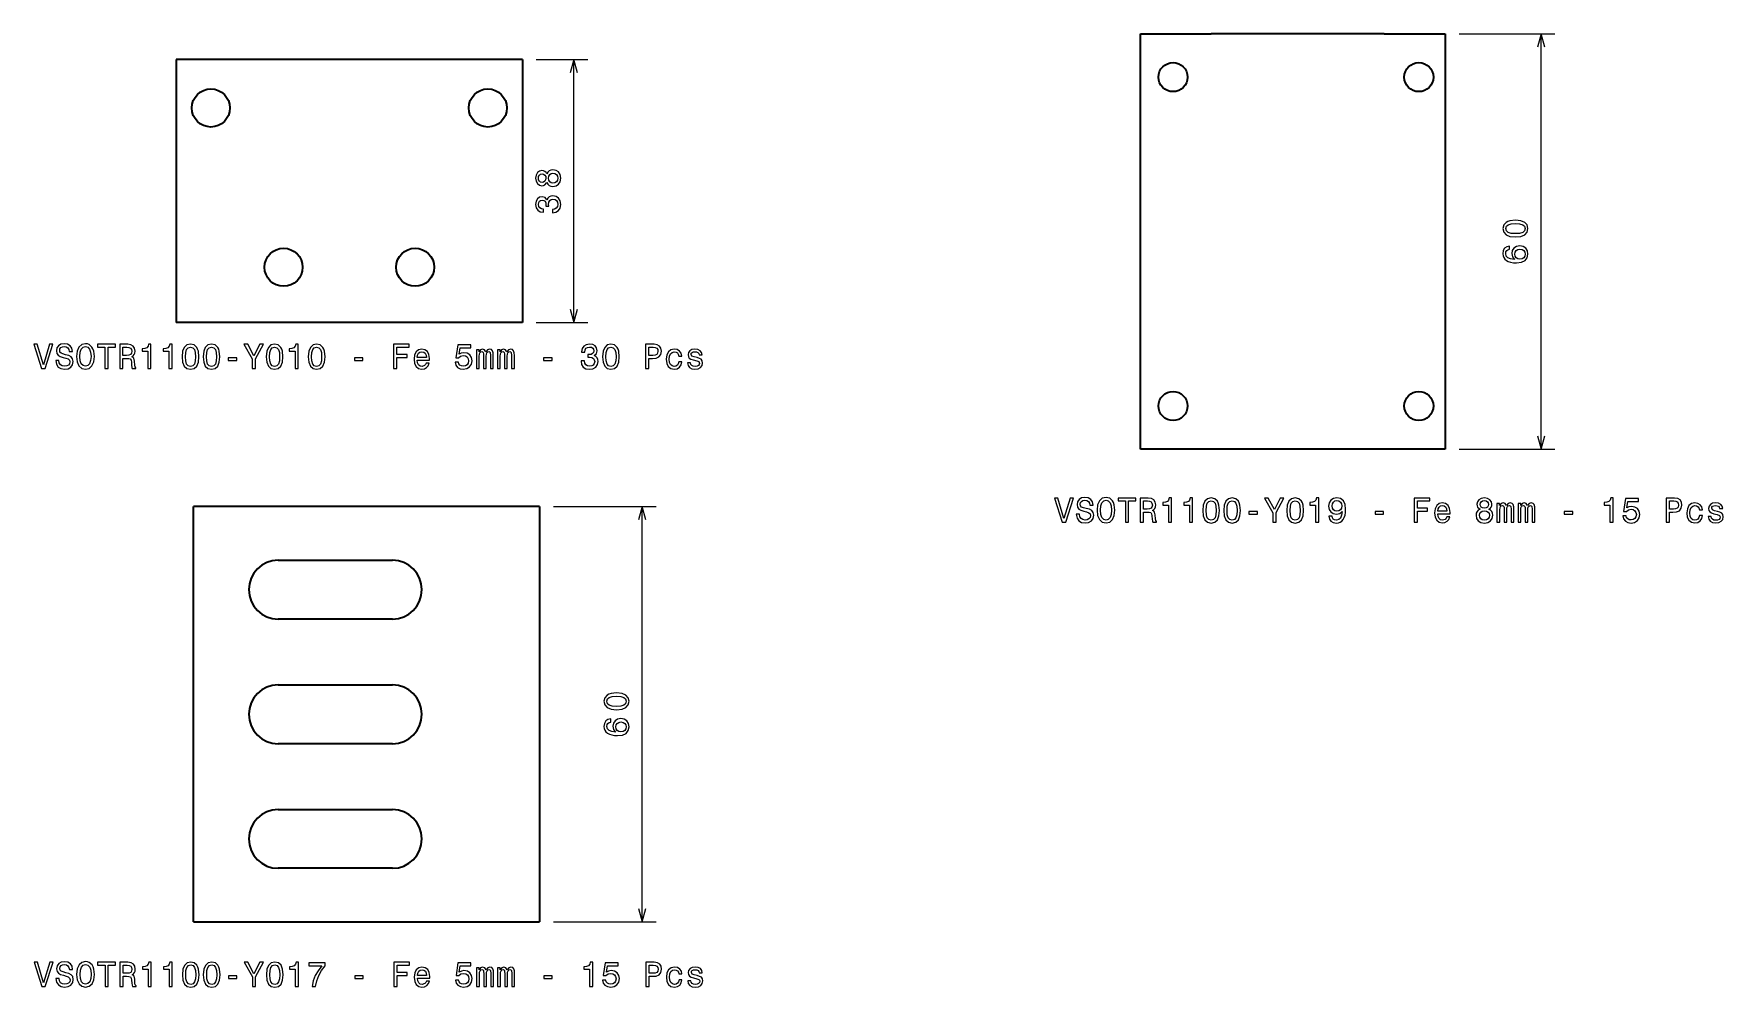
# Model space of a CAD drawing. Extents: x 103 to 347, y -10 to 128.
import ezdxf

# ---------------------------------------------------------------- set-up
doc = ezdxf.new("R2010")
doc.units = 0

msp = doc.modelspace()

# ---------------------------------------------------------------- linework, layer by layer
at = {"color": 7, "lineweight": 35, "ltscale": 0.254542}
for p, q in [((262.78, 127.71), (272.96, 127.71)), ((272.96, 67.71), (262.78, 67.71))]:
    msp.add_line(p, q, dxfattribs=at)
at = {"color": 7, "lineweight": 35}
for p, q in [((262.78, 67.71), (262.78, 127.71)), ((297.96, 127.71), (272.96, 127.71)), ((306.78, 127.71), (306.78, 67.71)), ((173.5, 124), (123.5, 124)), ((123.5, 124), (123.5, 86)), ((173.5, 124), (173.5, 86)), ((173.5, 86), (123.5, 86)), ((297.96, 67.71), (272.96, 67.71)), ((125.98, -0.56), (125.98, 59.44)), ((175.98, 59.44), (125.98, 59.44)), ((175.98, 59.44), (175.98, -0.56)), ((125.98, -0.56), (175.98, -0.56))]:
    msp.add_line(p, q, dxfattribs=at)
at = {"color": 7, "lineweight": 35, "ltscale": 0.220458}
for p, q in [((297.96, 127.71), (306.78, 127.71)), ((306.78, 67.71), (297.96, 67.71))]:
    msp.add_line(p, q, dxfattribs=at)
at = {"color": 7, "lineweight": 13, "ltscale": 0.345913}
for p, q in [((308.78, 127.71), (322.62, 127.71)), ((308.78, 67.71), (322.62, 67.71))]:
    msp.add_line(p, q, dxfattribs=at)
at = {"color": 7, "lineweight": 13}
for p, q in [((320.62, 67.71), (320.62, 127.71)), ((180.92, 86), (180.92, 124)), ((190.79, -0.56), (190.79, 59.44))]:
    msp.add_line(p, q, dxfattribs=at)
at = {"color": 7, "lineweight": 13, "ltscale": 0.185464}
for p, q in [((175.5, 124), (182.92, 124)), ((175.5, 86), (182.92, 86))]:
    msp.add_line(p, q, dxfattribs=at)
at = {"color": 7, "lineweight": 13, "ltscale": 0.370399}
msp.add_line((177.98, 59.44), (192.79, 59.44), dxfattribs=at)
at = {"color": 7, "lineweight": 35, "ltscale": 0.4125}
for p, q in [((138.23, 51.69), (154.73, 51.69)), ((154.73, 43.19), (138.23, 43.19)), ((138.23, 33.69), (154.73, 33.69)), ((154.73, 25.19), (138.23, 25.19)), ((138.23, 15.69), (154.73, 15.69)), ((154.73, 7.19), (138.23, 7.19))]:
    msp.add_line(p, q, dxfattribs=at)
at = {"color": 7, "lineweight": 13, "ltscale": 0.370364}
msp.add_line((177.98, -0.56), (192.79, -0.56), dxfattribs=at)
at = {"color": 7, "lineweight": 13}
for points in [[(321.14, 125.78), (320.62, 127.71), (320.1, 125.78)], [(181.44, 122.07), (180.92, 124), (180.4, 122.07)], [(180.4, 87.93), (180.92, 86), (181.44, 87.93)], [(320.1, 69.65), (320.62, 67.71), (321.14, 69.65)], [(191.31, 57.51), (190.79, 59.44), (190.28, 57.51)], [(190.28, 1.38), (190.79, -0.56), (191.31, 1.38)]]:
    msp.add_lwpolyline(points, dxfattribs=at)
for points in [[(177.03, 106.24), (177.17, 105.99), (177.37, 105.81), (177.62, 105.7), (177.91, 105.66), (178.36, 105.74), (178.71, 105.98), (178.93, 106.35), (179.02, 106.87), (178.93, 107.38), (178.71, 107.76), (178.36, 107.99), (177.91, 108.07), (177.62, 108.03), (177.37, 107.93), (177.17, 107.75), (177.03, 107.49), (176.91, 107.7), (176.74, 107.84), (176.54, 107.92), (176.3, 107.95), (175.94, 107.87), (175.65, 107.66), (175.46, 107.32), (175.39, 106.87), (175.46, 106.41), (175.65, 106.07), (175.94, 105.85), (176.3, 105.78), (176.54, 105.8), (176.74, 105.89)], [(176.34, 106.26), (176.11, 106.3), (175.94, 106.42), (175.84, 106.61), (175.8, 106.87), (175.84, 107.12), (175.94, 107.31), (176.11, 107.43), (176.34, 107.48), (176.56, 107.43), (176.74, 107.31), (176.86, 107.12), (176.89, 106.87), (176.85, 106.61), (176.74, 106.42), (176.56, 106.3)], [(177.9, 106.15), (177.64, 106.19), (177.44, 106.34), (177.3, 106.57), (177.26, 106.87), (177.3, 107.17), (177.44, 107.39), (177.64, 107.54), (177.9, 107.59), (178.19, 107.54), (178.41, 107.39), (178.55, 107.17), (178.6, 106.87), (178.55, 106.57), (178.41, 106.34), (178.19, 106.19)], [(177.82, 101.86), (177.85, 101.86), (178.34, 101.94), (178.7, 102.18), (178.93, 102.55), (179.02, 103.05), (178.93, 103.57), (178.71, 103.96), (178.36, 104.22), (177.9, 104.31), (177.61, 104.27), (177.37, 104.16), (177.18, 103.97), (177.04, 103.73), (176.77, 104.06), (176.34, 104.18), (175.94, 104.1), (175.65, 103.88), (175.46, 103.53), (175.39, 103.05), (175.47, 102.59), (175.7, 102.24), (176.05, 102.02), (176.52, 101.94), (176.55, 101.94), (176.55, 102.39), (176.23, 102.43), (176, 102.56), (175.86, 102.77), (175.81, 103.07), (175.85, 103.33), (175.95, 103.53), (176.12, 103.64), (176.36, 103.69), (176.6, 103.64), (176.77, 103.52), (176.87, 103.31), (176.9, 103.02), (176.9, 102.82), (177.29, 102.82), (177.28, 103.07), (177.33, 103.39), (177.45, 103.63), (177.65, 103.77), (177.9, 103.82), (178.2, 103.76), (178.41, 103.62), (178.55, 103.38), (178.6, 103.08), (178.55, 102.76), (178.39, 102.53), (178.15, 102.38), (177.82, 102.33)], [(316.91, 98.37), (317.7, 98.44), (318.27, 98.68), (318.61, 99.06), (318.72, 99.58), (318.61, 100.1), (318.27, 100.48), (317.7, 100.71), (316.91, 100.79), (316.12, 100.71), (315.81, 100.62), (315.55, 100.48), (315.21, 100.1), (315.09, 99.58), (315.21, 99.06), (315.56, 98.68), (316.12, 98.44)], [(316.91, 98.85), (316.3, 98.89), (315.86, 99.02), (315.6, 99.24), (315.51, 99.58), (315.6, 99.92), (315.86, 100.14), (316.3, 100.27), (316.91, 100.31), (317.52, 100.27), (317.96, 100.14), (318.22, 99.92), (318.31, 99.58), (318.22, 99.24), (317.96, 99.02), (317.52, 98.89)], [(316.06, 97.06), (315.65, 96.96), (315.35, 96.74), (315.16, 96.4), (315.09, 95.95), (315.13, 95.66), (315.22, 95.4), (315.38, 95.17), (315.6, 94.98), (315.88, 94.83), (316.22, 94.72), (316.62, 94.65), (317.06, 94.63), (317.78, 94.71), (318.3, 94.95), (318.61, 95.35), (318.72, 95.9), (318.63, 96.39), (318.39, 96.76), (318.02, 97), (317.54, 97.09), (317.06, 97), (316.7, 96.77), (316.46, 96.41), (316.38, 95.97), (316.48, 95.49), (316.77, 95.13), (316.22, 95.21), (315.82, 95.37), (315.58, 95.61), (315.5, 95.96), (315.54, 96.21), (315.65, 96.4), (315.82, 96.53), (316.06, 96.59)], [(317.55, 96.6), (317.87, 96.54), (318.11, 96.4), (318.27, 96.17), (318.32, 95.89), (318.27, 95.59), (318.11, 95.37), (317.87, 95.22), (317.55, 95.18), (317.24, 95.23), (317, 95.37), (316.85, 95.6), (316.8, 95.91), (316.85, 96.18), (317, 96.4), (317.24, 96.54)], [(106.55, 80.52), (106.09, 80.52), (106.19, 79.99), (106.44, 79.59), (106.83, 79.36), (107.35, 79.27), (107.87, 79.35), (108.26, 79.57), (108.51, 79.92), (108.6, 80.38), (108.52, 80.79), (108.31, 81.06), (107.97, 81.24), (107.51, 81.37), (107.12, 81.47), (106.86, 81.58), (106.71, 81.74), (106.67, 81.99), (106.71, 82.22), (106.84, 82.39), (107.05, 82.5), (107.32, 82.54), (107.6, 82.49), (107.83, 82.36), (107.97, 82.13), (108.04, 81.82), (108.5, 81.82), (108.5, 81.83), (108.42, 82.31), (108.18, 82.66), (107.81, 82.88), (107.31, 82.96), (106.85, 82.88), (106.5, 82.67), (106.27, 82.34), (106.19, 81.92), (106.26, 81.54), (106.45, 81.28), (106.75, 81.11), (107.17, 80.98), (107.57, 80.87), (107.88, 80.75), (108.07, 80.59), (108.13, 80.33), (108.07, 80.06), (107.92, 79.86), (107.68, 79.74), (107.37, 79.69), (107.03, 79.75), (106.77, 79.91), (106.6, 80.17)], [(109.08, 81.12), (109.17, 80.33), (109.44, 79.75), (109.84, 79.39), (110.38, 79.27), (110.91, 79.39), (111.32, 79.75), (111.58, 80.33), (111.67, 81.12), (111.58, 81.9), (111.47, 82.22), (111.32, 82.48), (110.91, 82.84), (110.66, 82.93), (110.38, 82.96), (109.84, 82.84), (109.43, 82.48), (109.17, 81.9)], [(105.18, 82.87), (104.31, 79.89), (103.4, 82.87), (102.92, 82.87), (104.05, 79.37), (104.56, 79.37), (105.66, 82.87)], [(109.57, 81.12), (109.62, 81.73), (109.79, 82.18), (110.05, 82.45), (110.38, 82.54), (110.71, 82.45), (110.96, 82.17), (111.13, 81.72), (111.19, 81.12), (111.13, 80.51), (110.96, 80.06), (110.71, 79.79), (110.38, 79.69), (110.05, 79.79), (109.79, 80.06), (109.62, 80.5)], [(113.18, 79.37), (113.65, 79.37), (113.65, 82.44), (114.71, 82.44), (114.71, 82.87), (112.12, 82.87), (112.12, 82.44), (113.18, 82.44)], [(115.33, 79.37), (115.8, 79.37), (115.8, 80.84), (116.27, 80.84), (116.63, 80.83), (116.85, 80.76), (116.97, 80.59), (117.02, 80.3), (117.05, 79.84), (117.08, 79.54), (117.14, 79.37), (117.67, 79.37), (117.67, 79.46), (117.55, 79.6), (117.51, 79.87), (117.47, 80.43), (117.39, 80.85), (117.27, 80.98), (117.09, 81.08), (117.29, 81.2), (117.43, 81.38), (117.52, 81.6), (117.56, 81.87), (117.48, 82.29), (117.28, 82.61), (116.95, 82.8), (116.5, 82.87), (115.33, 82.87)], [(116.37, 82.44), (116.67, 82.41), (116.89, 82.31), (117.03, 82.14), (117.07, 81.86), (117.02, 81.57), (116.88, 81.39), (116.65, 81.3), (116.33, 81.27), (115.8, 81.27), (115.8, 82.44)], [(119.4, 79.37), (119.85, 79.37), (119.85, 82.89), (119.51, 82.89), (119.42, 82.58), (119.24, 82.38), (118.96, 82.26), (118.58, 82.22), (118.58, 81.86), (119.4, 81.86)], [(122.43, 79.37), (122.89, 79.37), (122.89, 82.89), (122.55, 82.89), (122.46, 82.58), (122.28, 82.38), (122, 82.26), (121.62, 82.22), (121.62, 81.86), (122.43, 81.86)], [(124.34, 81.08), (124.42, 80.29), (124.66, 79.72), (125.03, 79.38), (125.56, 79.27), (126.08, 79.38), (126.46, 79.72), (126.69, 80.29), (126.77, 81.08), (126.69, 81.86), (126.59, 82.18), (126.46, 82.43), (126.08, 82.78), (125.56, 82.89), (125.03, 82.78), (124.66, 82.43), (124.42, 81.86)], [(124.83, 81.08), (124.87, 81.69), (124.99, 82.13), (125.22, 82.38), (125.56, 82.47), (125.89, 82.38), (126.12, 82.13), (126.24, 81.69), (126.29, 81.08), (126.24, 80.46), (126.12, 80.02), (125.89, 79.77), (125.56, 79.68), (125.22, 79.77), (124.99, 80.02), (124.87, 80.46)], [(127.38, 81.08), (127.46, 80.29), (127.69, 79.72), (128.07, 79.38), (128.59, 79.27), (129.11, 79.38), (129.49, 79.72), (129.72, 80.29), (129.81, 81.08), (129.72, 81.86), (129.63, 82.18), (129.49, 82.43), (129.11, 82.78), (128.59, 82.89), (128.07, 82.78), (127.69, 82.43), (127.46, 81.86)], [(127.86, 81.08), (127.9, 81.69), (128.03, 82.13), (128.26, 82.38), (128.59, 82.47), (128.93, 82.38), (129.15, 82.13), (129.28, 81.69), (129.32, 81.08), (129.28, 80.46), (129.15, 80.02), (128.93, 79.77), (128.59, 79.68), (128.26, 79.77), (128.03, 80.02), (127.9, 80.46)], [(131.02, 80.52), (132.24, 80.52), (132.24, 80.92), (131.02, 80.92)], [(134.93, 79.37), (134.93, 80.78), (136.08, 82.87), (135.55, 82.87), (134.69, 81.21), (133.82, 82.87), (133.26, 82.87), (134.46, 80.75), (134.46, 79.37)], [(136.49, 81.08), (136.56, 80.29), (136.8, 79.72), (137.18, 79.38), (137.7, 79.27), (138.22, 79.38), (138.6, 79.72), (138.83, 80.29), (138.91, 81.08), (138.83, 81.86), (138.74, 82.18), (138.6, 82.43), (138.22, 82.78), (137.7, 82.89), (137.18, 82.78), (136.8, 82.43), (136.56, 81.86)], [(136.97, 81.08), (137.01, 81.69), (137.14, 82.13), (137.37, 82.38), (137.7, 82.47), (138.04, 82.38), (138.26, 82.13), (138.39, 81.69), (138.43, 81.08), (138.39, 80.46), (138.26, 80.02), (138.04, 79.77), (137.7, 79.68), (137.37, 79.77), (137.14, 80.02), (137.01, 80.46)], [(140.65, 79.37), (141.11, 79.37), (141.11, 82.89), (140.76, 82.89), (140.67, 82.58), (140.49, 82.38), (140.21, 82.26), (139.83, 82.22), (139.83, 81.86), (140.65, 81.86)], [(142.56, 81.08), (142.64, 80.29), (142.87, 79.72), (143.25, 79.38), (143.77, 79.27), (144.29, 79.38), (144.67, 79.72), (144.9, 80.29), (144.99, 81.08), (144.9, 81.86), (144.81, 82.18), (144.67, 82.43), (144.29, 82.78), (143.77, 82.89), (143.25, 82.78), (142.87, 82.43), (142.64, 81.86)], [(143.04, 81.08), (143.08, 81.69), (143.21, 82.13), (143.44, 82.38), (143.77, 82.47), (144.11, 82.38), (144.33, 82.13), (144.46, 81.69), (144.5, 81.08), (144.46, 80.46), (144.33, 80.02), (144.11, 79.77), (143.77, 79.68), (143.44, 79.77), (143.21, 80.02), (143.08, 80.46)], [(149.24, 80.52), (150.46, 80.52), (150.46, 80.92), (149.24, 80.92)], [(154.89, 79.37), (155.35, 79.37), (155.35, 80.98), (156.83, 80.98), (156.83, 81.39), (155.35, 81.39), (155.35, 82.44), (157.16, 82.44), (157.16, 82.87), (154.89, 82.87)], [(158.3, 80.59), (160.07, 80.59), (160.08, 80.8), (160, 81.38), (159.78, 81.81), (159.42, 82.08), (158.96, 82.17), (158.5, 82.07), (158.14, 81.79), (157.92, 81.33), (157.84, 80.72), (157.91, 80.1), (158.14, 79.65), (158.49, 79.37), (158.94, 79.27), (159.33, 79.34), (159.66, 79.51), (159.89, 79.78), (160.03, 80.14), (159.59, 80.14), (159.5, 79.94), (159.37, 79.79), (159, 79.67), (158.71, 79.73), (158.49, 79.9), (158.35, 80.19), (158.3, 80.58)], [(158.3, 80.97), (158.35, 81.31), (158.49, 81.57), (158.7, 81.73), (158.97, 81.78), (159.24, 81.73), (159.44, 81.57), (159.57, 81.31), (159.62, 80.97)], [(163.78, 80.28), (163.89, 79.87), (164.13, 79.54), (164.5, 79.34), (164.96, 79.27), (165.47, 79.36), (165.87, 79.6), (166.12, 80), (166.22, 80.5), (166.13, 80.97), (165.89, 81.34), (165.51, 81.58), (165.02, 81.66), (164.64, 81.6), (164.35, 81.43), (164.49, 82.38), (166.03, 82.38), (166.03, 82.79), (164.15, 82.79), (163.88, 80.94), (164.28, 80.94), (164.57, 81.17), (164.95, 81.26), (165.27, 81.2), (165.52, 81.04), (165.67, 80.79), (165.73, 80.48), (165.67, 80.16), (165.51, 79.91), (165.26, 79.76), (164.95, 79.7), (164.68, 79.74), (164.47, 79.85), (164.32, 80.03), (164.25, 80.28)], [(166.84, 79.37), (167.25, 79.37), (167.25, 81.18), (167.28, 81.45), (167.35, 81.65), (167.47, 81.76), (167.62, 81.81), (167.74, 81.77), (167.82, 81.67), (167.86, 81.5), (167.88, 81.27), (167.88, 79.37), (168.26, 79.37), (168.26, 81.18), (168.29, 81.44), (168.36, 81.64), (168.48, 81.76), (168.63, 81.81), (168.75, 81.77), (168.83, 81.67), (168.89, 81.27), (168.89, 79.37), (169.29, 79.37), (169.29, 81.24), (169.27, 81.63), (169.19, 81.92), (169.03, 82.11), (168.76, 82.17), (168.46, 82.07), (168.22, 81.78), (168.03, 82.07), (167.72, 82.17), (167.43, 82.07), (167.24, 81.79), (167.24, 82.08), (166.84, 82.08)], [(169.88, 79.37), (170.29, 79.37), (170.29, 81.18), (170.31, 81.45), (170.39, 81.65), (170.5, 81.76), (170.66, 81.81), (170.78, 81.77), (170.86, 81.67), (170.9, 81.5), (170.91, 81.27), (170.91, 79.37), (171.3, 79.37), (171.3, 81.18), (171.32, 81.44), (171.4, 81.64), (171.52, 81.76), (171.67, 81.81), (171.79, 81.77), (171.87, 81.67), (171.92, 81.27), (171.92, 79.37), (172.33, 79.37), (172.33, 81.24), (172.3, 81.63), (172.22, 81.92), (172.06, 82.11), (171.8, 82.17), (171.49, 82.07), (171.26, 81.78), (171.07, 82.07), (170.76, 82.17), (170.47, 82.07), (170.27, 81.79), (170.27, 82.08), (169.88, 82.08)], [(176.56, 80.52), (177.78, 80.52), (177.78, 80.92), (176.56, 80.92)], [(181.97, 80.47), (181.97, 80.43), (182.05, 79.95), (182.29, 79.58), (182.66, 79.35), (183.16, 79.27), (183.68, 79.35), (184.08, 79.57), (184.33, 79.93), (184.42, 80.38), (184.38, 80.68), (184.27, 80.92), (184.09, 81.11), (183.84, 81.24), (184.17, 81.52), (184.29, 81.95), (184.21, 82.34), (183.99, 82.64), (183.64, 82.83), (183.16, 82.89), (182.7, 82.81), (182.36, 82.59), (182.13, 82.24), (182.05, 81.77), (182.05, 81.73), (182.5, 81.73), (182.54, 82.06), (182.67, 82.29), (182.89, 82.43), (183.18, 82.48), (183.45, 82.44), (183.64, 82.33), (183.75, 82.16), (183.8, 81.93), (183.75, 81.68), (183.63, 81.52), (183.42, 81.41), (183.13, 81.38), (182.94, 81.39), (182.94, 80.99), (183.18, 81), (183.5, 80.96), (183.74, 80.83), (183.88, 80.64), (183.93, 80.38), (183.87, 80.09), (183.73, 79.87), (183.5, 79.74), (183.19, 79.69), (182.87, 79.74), (182.64, 79.89), (182.49, 80.13), (182.44, 80.47)], [(185.06, 81.08), (185.14, 80.29), (185.38, 79.72), (185.75, 79.38), (186.28, 79.27), (186.8, 79.38), (187.18, 79.72), (187.41, 80.29), (187.49, 81.08), (187.41, 81.86), (187.31, 82.18), (187.18, 82.43), (186.8, 82.78), (186.28, 82.89), (185.75, 82.78), (185.38, 82.43), (185.14, 81.86)], [(185.55, 81.08), (185.59, 81.69), (185.71, 82.13), (185.94, 82.38), (186.28, 82.47), (186.61, 82.38), (186.84, 82.13), (186.97, 81.69), (187.01, 81.08), (186.97, 80.46), (186.84, 80.02), (186.61, 79.77), (186.28, 79.68), (185.94, 79.77), (185.71, 80.02), (185.59, 80.46)], [(191.29, 79.37), (191.75, 79.37), (191.75, 80.84), (192.27, 80.84), (192.79, 80.87), (193.2, 81.05), (193.47, 81.39), (193.56, 81.86), (193.49, 82.29), (193.28, 82.61), (192.95, 82.8), (192.5, 82.87), (191.29, 82.87)], [(192.37, 82.44), (192.67, 82.41), (192.9, 82.31), (193.03, 82.14), (193.07, 81.86), (193.02, 81.57), (192.89, 81.39), (192.65, 81.3), (192.34, 81.27), (191.75, 81.27), (191.75, 82.44)], [(196.07, 81.18), (196.51, 81.18), (196.42, 81.58), (196.2, 81.9), (195.86, 82.1), (195.42, 82.17), (194.94, 82.07), (194.57, 81.79), (194.34, 81.33), (194.26, 80.71), (194.33, 80.1), (194.56, 79.65), (194.92, 79.37), (195.41, 79.27), (195.84, 79.35), (196.18, 79.56), (196.41, 79.89), (196.51, 80.34), (196.09, 80.34), (196.01, 80.05), (195.87, 79.84), (195.67, 79.71), (195.42, 79.67), (195.12, 79.74), (194.89, 79.94), (194.76, 80.26), (194.71, 80.73), (194.76, 81.18), (194.9, 81.51), (195.13, 81.71), (195.42, 81.78), (195.68, 81.74), (195.88, 81.62), (196.01, 81.43)], [(198.71, 80.95), (198.28, 81.05), (197.96, 81.16), (197.85, 81.4), (197.88, 81.57), (197.99, 81.69), (198.16, 81.76), (198.41, 81.79), (198.65, 81.76), (198.83, 81.67), (198.95, 81.54), (199, 81.35), (199.44, 81.35), (199.44, 81.36), (199.36, 81.69), (199.15, 81.95), (198.83, 82.11), (198.41, 82.17), (197.98, 82.11), (197.67, 81.94), (197.47, 81.7), (197.41, 81.38), (197.46, 81.08), (197.6, 80.87), (197.83, 80.72), (198.17, 80.61), (198.66, 80.49), (198.96, 80.37), (199.04, 80.26), (199.07, 80.11), (199.03, 79.93), (198.91, 79.79), (198.71, 79.69), (198.45, 79.66), (198.17, 79.69), (197.97, 79.8), (197.83, 79.97), (197.78, 80.21), (197.35, 80.21), (197.42, 79.81), (197.63, 79.51), (197.95, 79.34), (198.41, 79.27), (198.88, 79.34), (199.23, 79.51), (199.44, 79.8), (199.52, 80.16), (199.46, 80.48), (199.31, 80.7), (199.05, 80.84)], [(252.58, 60.67), (251.71, 57.69), (250.8, 60.67), (250.32, 60.67), (251.45, 57.16), (251.96, 57.16), (253.06, 60.67)], [(253.94, 58.32), (253.49, 58.32), (253.59, 57.78), (253.84, 57.39), (254.23, 57.15), (254.75, 57.07), (255.27, 57.15), (255.66, 57.37), (255.91, 57.72), (256, 58.18), (255.92, 58.59), (255.71, 58.86), (255.37, 59.04), (254.91, 59.17), (254.51, 59.26), (254.26, 59.37), (254.11, 59.53), (254.07, 59.79), (254.11, 60.01), (254.24, 60.18), (254.44, 60.3), (254.72, 60.34), (255, 60.29), (255.23, 60.15), (255.37, 59.93), (255.44, 59.62), (255.9, 59.62), (255.9, 59.63), (255.82, 60.1), (255.58, 60.46), (255.21, 60.68), (254.71, 60.75), (254.25, 60.68), (253.9, 60.47), (253.67, 60.14), (253.59, 59.72), (253.66, 59.34), (253.85, 59.08), (254.15, 58.91), (254.57, 58.78), (254.97, 58.66), (255.28, 58.55), (255.47, 58.39), (255.53, 58.13), (255.47, 57.86), (255.32, 57.66), (255.08, 57.53), (254.77, 57.49), (254.43, 57.55), (254.17, 57.71), (254, 57.97)], [(256.48, 58.91), (256.57, 58.13), (256.83, 57.55), (257.24, 57.19), (257.78, 57.07), (258.31, 57.19), (258.72, 57.55), (258.98, 58.13), (259.07, 58.91), (258.98, 59.7), (258.87, 60.01), (258.72, 60.28), (258.31, 60.63), (258.05, 60.72), (257.78, 60.76), (257.24, 60.63), (256.83, 60.28), (256.57, 59.7)], [(256.97, 58.91), (257.02, 59.52), (257.19, 59.97), (257.44, 60.25), (257.78, 60.34), (258.11, 60.25), (258.36, 59.97), (258.53, 59.52), (258.59, 58.91), (258.53, 58.3), (258.36, 57.85), (258.11, 57.58), (257.78, 57.49), (257.44, 57.58), (257.19, 57.85), (257.02, 58.3)], [(260.58, 57.16), (261.05, 57.16), (261.05, 60.24), (262.1, 60.24), (262.1, 60.66), (259.52, 60.66), (259.52, 60.24), (260.58, 60.24)], [(262.72, 57.16), (263.19, 57.16), (263.19, 58.64), (263.67, 58.64), (264.03, 58.63), (264.25, 58.56), (264.37, 58.39), (264.42, 58.09), (264.44, 57.64), (264.47, 57.34), (264.54, 57.16), (265.07, 57.16), (265.07, 57.26), (264.95, 57.4), (264.91, 57.66), (264.87, 58.23), (264.79, 58.65), (264.67, 58.78), (264.49, 58.87), (264.69, 59), (264.83, 59.18), (264.92, 59.4), (264.95, 59.67), (264.88, 60.09), (264.68, 60.41), (264.35, 60.6), (263.89, 60.66), (262.72, 60.66)], [(263.76, 60.24), (264.07, 60.21), (264.29, 60.11), (264.42, 59.93), (264.47, 59.66), (264.42, 59.36), (264.28, 59.19), (264.05, 59.1), (263.73, 59.07), (263.19, 59.07), (263.19, 60.24)], [(266.79, 57.16), (267.25, 57.16), (267.25, 60.69), (266.91, 60.69), (266.82, 60.38), (266.64, 60.17), (266.36, 60.05), (265.98, 60.01), (265.98, 59.66), (266.79, 59.66)], [(269.83, 57.16), (270.29, 57.16), (270.29, 60.69), (269.95, 60.69), (269.86, 60.38), (269.67, 60.17), (269.4, 60.05), (269.01, 60.01), (269.01, 59.66), (269.83, 59.66)], [(271.74, 58.87), (271.82, 58.08), (272.05, 57.52), (272.43, 57.17), (272.96, 57.06), (273.48, 57.17), (273.86, 57.52), (274.09, 58.08), (274.17, 58.87), (274.09, 59.66), (273.99, 59.97), (273.86, 60.23), (273.48, 60.57), (272.96, 60.69), (272.43, 60.57), (272.05, 60.23), (271.82, 59.66)], [(272.23, 58.87), (272.27, 59.48), (272.39, 59.92), (272.62, 60.18), (272.96, 60.27), (273.29, 60.18), (273.52, 59.92), (273.64, 59.48), (273.68, 58.87), (273.64, 58.26), (273.52, 57.82), (273.29, 57.56), (272.96, 57.48), (272.62, 57.56), (272.39, 57.82), (272.27, 58.26)], [(274.78, 58.87), (274.85, 58.08), (275.09, 57.52), (275.47, 57.17), (275.99, 57.06), (276.51, 57.17), (276.89, 57.52), (277.12, 58.08), (277.2, 58.87), (277.12, 59.66), (277.03, 59.97), (276.89, 60.23), (276.51, 60.57), (275.99, 60.69), (275.47, 60.57), (275.09, 60.23), (274.85, 59.66)], [(275.26, 58.87), (275.3, 59.48), (275.43, 59.92), (275.66, 60.18), (275.99, 60.27), (276.33, 60.18), (276.55, 59.92), (276.68, 59.48), (276.72, 58.87), (276.68, 58.26), (276.55, 57.82), (276.33, 57.56), (275.99, 57.48), (275.66, 57.56), (275.43, 57.82), (275.3, 58.26)], [(278.42, 58.32), (279.64, 58.32), (279.64, 58.72), (278.42, 58.72)], [(282.33, 57.16), (282.33, 58.58), (283.48, 60.67), (282.95, 60.67), (282.09, 59.01), (281.22, 60.67), (280.66, 60.67), (281.86, 58.55), (281.86, 57.16)], [(283.89, 58.87), (283.96, 58.08), (284.2, 57.52), (284.58, 57.17), (285.1, 57.06), (285.62, 57.17), (286, 57.52), (286.23, 58.08), (286.31, 58.87), (286.23, 59.66), (286.14, 59.97), (286, 60.23), (285.62, 60.57), (285.1, 60.69), (284.58, 60.57), (284.2, 60.23), (283.96, 59.66)], [(284.37, 58.87), (284.41, 59.48), (284.54, 59.92), (284.76, 60.18), (285.1, 60.27), (285.43, 60.18), (285.66, 59.92), (285.79, 59.48), (285.83, 58.87), (285.79, 58.26), (285.66, 57.82), (285.43, 57.56), (285.1, 57.48), (284.76, 57.56), (284.54, 57.82), (284.41, 58.26)], [(288.05, 57.16), (288.51, 57.16), (288.51, 60.69), (288.16, 60.69), (288.07, 60.38), (287.89, 60.17), (287.61, 60.05), (287.23, 60.01), (287.23, 59.66), (288.05, 59.66)], [(289.96, 58.03), (290.04, 57.63), (290.26, 57.33), (290.6, 57.13), (291.05, 57.06), (291.35, 57.1), (291.62, 57.19), (291.84, 57.35), (292.04, 57.57), (292.19, 57.84), (292.3, 58.19), (292.36, 58.58), (292.39, 59.04), (292.3, 59.75), (292.06, 60.27), (291.66, 60.58), (291.12, 60.69), (290.63, 60.6), (290.26, 60.36), (290.01, 59.98), (289.93, 59.51), (290.01, 59.03), (290.25, 58.66), (290.6, 58.43), (291.05, 58.35), (291.53, 58.45), (291.88, 58.74), (291.8, 58.18), (291.64, 57.78), (291.4, 57.55), (291.06, 57.47), (290.8, 57.51), (290.6, 57.62), (290.48, 57.79), (290.43, 58.03)], [(290.42, 59.52), (290.47, 59.83), (290.61, 60.08), (290.84, 60.24), (291.12, 60.29), (291.42, 60.24), (291.65, 60.08), (291.79, 59.84), (291.84, 59.52), (291.79, 59.21), (291.65, 58.97), (291.42, 58.82), (291.11, 58.77), (290.83, 58.82), (290.61, 58.97), (290.47, 59.2)], [(296.64, 58.32), (297.86, 58.32), (297.86, 58.72), (296.64, 58.72)], [(302.28, 57.16), (302.75, 57.16), (302.75, 58.77), (304.23, 58.77), (304.23, 59.19), (302.75, 59.19), (302.75, 60.24), (304.56, 60.24), (304.56, 60.66), (302.28, 60.66)], [(305.7, 58.39), (307.47, 58.39), (307.48, 58.6), (307.4, 59.18), (307.18, 59.61), (306.82, 59.87), (306.35, 59.97), (305.89, 59.87), (305.54, 59.58), (305.32, 59.13), (305.23, 58.52), (305.31, 57.9), (305.54, 57.45), (305.88, 57.16), (306.34, 57.07), (306.73, 57.13), (307.05, 57.31), (307.29, 57.58), (307.43, 57.94), (306.99, 57.94), (306.9, 57.74), (306.77, 57.59), (306.39, 57.47), (306.11, 57.52), (305.89, 57.7), (305.75, 57.99), (305.7, 58.37)], [(305.7, 58.76), (305.75, 59.11), (305.89, 59.37), (306.1, 59.52), (306.37, 59.58), (306.64, 59.52), (306.84, 59.37), (306.97, 59.11), (307.01, 58.76)], [(311.8, 59.05), (311.54, 58.91), (311.37, 58.71), (311.26, 58.47), (311.22, 58.17), (311.3, 57.72), (311.53, 57.37), (311.91, 57.15), (312.43, 57.06), (312.94, 57.15), (313.31, 57.37), (313.55, 57.72), (313.63, 58.17), (313.59, 58.47), (313.49, 58.71), (313.3, 58.91), (313.05, 59.05), (313.25, 59.17), (313.39, 59.34), (313.48, 59.54), (313.51, 59.79), (313.43, 60.14), (313.22, 60.43), (312.87, 60.62), (312.43, 60.69), (311.97, 60.62), (311.63, 60.43), (311.41, 60.14), (311.34, 59.79), (311.36, 59.54), (311.45, 59.34)], [(311.7, 58.18), (311.75, 58.45), (311.9, 58.65), (312.12, 58.78), (312.43, 58.82), (312.72, 58.78), (312.95, 58.65), (313.1, 58.45), (313.15, 58.18), (313.1, 57.89), (312.95, 57.67), (312.72, 57.53), (312.43, 57.49), (312.12, 57.53), (311.9, 57.67), (311.75, 57.89)], [(311.82, 59.75), (311.86, 59.97), (311.98, 60.14), (312.17, 60.25), (312.43, 60.29), (312.68, 60.25), (312.87, 60.14), (312.99, 59.97), (313.04, 59.75), (312.99, 59.52), (312.87, 59.34), (312.68, 59.23), (312.43, 59.19), (312.17, 59.23), (311.98, 59.34), (311.86, 59.52)], [(314.24, 57.16), (314.65, 57.16), (314.65, 58.97), (314.68, 59.25), (314.75, 59.44), (314.87, 59.56), (315.02, 59.6), (315.14, 59.56), (315.22, 59.46), (315.26, 59.29), (315.28, 59.07), (315.28, 57.16), (315.66, 57.16), (315.66, 58.97), (315.68, 59.24), (315.76, 59.44), (315.88, 59.56), (316.03, 59.6), (316.15, 59.56), (316.23, 59.46), (316.28, 59.07), (316.28, 57.16), (316.69, 57.16), (316.69, 59.04), (316.67, 59.42), (316.59, 59.72), (316.43, 59.9), (316.16, 59.97), (315.86, 59.87), (315.62, 59.57), (315.43, 59.86), (315.12, 59.97), (314.83, 59.87), (314.63, 59.58), (314.63, 59.87), (314.24, 59.87)], [(317.28, 57.16), (317.69, 57.16), (317.69, 58.97), (317.71, 59.25), (317.79, 59.44), (317.9, 59.56), (318.05, 59.6), (318.18, 59.56), (318.26, 59.46), (318.3, 59.29), (318.31, 59.07), (318.31, 57.16), (318.69, 57.16), (318.69, 58.97), (318.72, 59.24), (318.8, 59.44), (318.92, 59.56), (319.07, 59.6), (319.19, 59.56), (319.27, 59.46), (319.32, 59.07), (319.32, 57.16), (319.73, 57.16), (319.73, 59.04), (319.7, 59.42), (319.62, 59.72), (319.46, 59.9), (319.2, 59.97), (318.89, 59.87), (318.65, 59.57), (318.47, 59.86), (318.16, 59.97), (317.87, 59.87), (317.67, 59.58), (317.67, 59.87), (317.28, 59.87)], [(323.96, 58.32), (325.18, 58.32), (325.18, 58.72), (323.96, 58.72)], [(330.55, 57.16), (331.01, 57.16), (331.01, 60.69), (330.67, 60.69), (330.58, 60.38), (330.39, 60.17), (330.12, 60.05), (329.73, 60.01), (329.73, 59.66), (330.55, 59.66)], [(332.43, 58.08), (332.54, 57.66), (332.79, 57.34), (333.15, 57.14), (333.61, 57.06), (334.12, 57.15), (334.52, 57.4), (334.77, 57.79), (334.87, 58.3), (334.78, 58.77), (334.54, 59.14), (334.16, 59.37), (333.67, 59.46), (333.29, 59.4), (333, 59.23), (333.14, 60.17), (334.68, 60.17), (334.68, 60.59), (332.81, 60.59), (332.53, 58.73), (332.93, 58.73), (333.22, 58.97), (333.6, 59.06), (333.92, 59), (334.17, 58.84), (334.32, 58.59), (334.38, 58.27), (334.32, 57.96), (334.16, 57.71), (333.92, 57.55), (333.6, 57.5), (333.33, 57.53), (333.12, 57.65), (332.97, 57.83), (332.9, 58.08)], [(338.69, 57.16), (339.15, 57.16), (339.15, 58.64), (339.66, 58.64), (340.18, 58.67), (340.6, 58.84), (340.86, 59.19), (340.96, 59.66), (340.88, 60.09), (340.68, 60.41), (340.35, 60.6), (339.9, 60.66), (338.69, 60.66)], [(339.77, 60.24), (340.07, 60.21), (340.29, 60.11), (340.43, 59.93), (340.47, 59.66), (340.42, 59.36), (340.28, 59.19), (340.05, 59.1), (339.74, 59.07), (339.15, 59.07), (339.15, 60.24)], [(343.47, 58.97), (343.91, 58.97), (343.82, 59.38), (343.6, 59.7), (343.26, 59.89), (342.82, 59.97), (342.34, 59.87), (341.97, 59.58), (341.74, 59.13), (341.66, 58.51), (341.73, 57.9), (341.96, 57.45), (342.32, 57.16), (342.81, 57.07), (343.24, 57.14), (343.58, 57.36), (343.81, 57.69), (343.91, 58.13), (343.49, 58.13), (343.41, 57.85), (343.27, 57.64), (343.07, 57.51), (342.82, 57.47), (342.51, 57.53), (342.29, 57.73), (342.16, 58.06), (342.11, 58.53), (342.16, 58.98), (342.3, 59.31), (342.52, 59.51), (342.82, 59.58), (343.08, 59.53), (343.28, 59.42), (343.41, 59.23)], [(346.1, 58.74), (345.68, 58.84), (345.36, 58.96), (345.25, 59.2), (345.28, 59.36), (345.39, 59.48), (345.56, 59.56), (345.81, 59.59), (346.04, 59.56), (346.23, 59.47), (346.35, 59.33), (346.4, 59.15), (346.84, 59.15), (346.84, 59.16), (346.76, 59.49), (346.55, 59.75), (346.23, 59.91), (345.81, 59.97), (345.38, 59.91), (345.07, 59.74), (344.87, 59.49), (344.81, 59.18), (344.85, 58.88), (345, 58.67), (345.23, 58.52), (345.57, 58.41), (346.06, 58.29), (346.36, 58.16), (346.44, 58.06), (346.47, 57.91), (346.43, 57.72), (346.31, 57.58), (346.11, 57.49), (345.85, 57.46), (345.57, 57.49), (345.37, 57.6), (345.23, 57.77), (345.18, 58.01), (344.75, 58.01), (344.82, 57.6), (345.03, 57.31), (345.35, 57.13), (345.81, 57.07), (346.28, 57.13), (346.63, 57.31), (346.84, 57.59), (346.92, 57.96), (346.86, 58.28), (346.7, 58.5), (346.45, 58.64)], [(187.08, 30.1), (187.88, 30.17), (188.44, 30.41), (188.78, 30.79), (188.9, 31.31), (188.78, 31.83), (188.44, 32.21), (187.88, 32.44), (187.08, 32.52), (186.3, 32.44), (185.99, 32.35), (185.73, 32.21), (185.38, 31.83), (185.27, 31.31), (185.38, 30.79), (185.73, 30.41), (186.3, 30.17)], [(187.08, 30.58), (186.47, 30.62), (186.04, 30.75), (185.78, 30.97), (185.69, 31.31), (185.78, 31.65), (186.04, 31.87), (186.47, 32), (187.08, 32.04), (187.7, 32), (188.14, 31.87), (188.4, 31.65), (188.48, 31.31), (188.4, 30.97), (188.14, 30.75), (187.7, 30.62)], [(186.24, 28.79), (185.83, 28.69), (185.53, 28.47), (185.33, 28.13), (185.27, 27.68), (185.3, 27.38), (185.4, 27.13), (185.56, 26.9), (185.78, 26.71), (186.06, 26.56), (186.39, 26.45), (186.79, 26.38), (187.24, 26.36), (187.96, 26.44), (188.48, 26.68), (188.79, 27.08), (188.9, 27.63), (188.8, 28.12), (188.57, 28.49), (188.19, 28.73), (187.72, 28.82), (187.24, 28.73), (186.87, 28.5), (186.64, 28.14), (186.56, 27.7), (186.66, 27.22), (186.95, 26.86), (186.39, 26.94), (186, 27.1), (185.76, 27.34), (185.68, 27.69), (185.72, 27.94), (185.82, 28.13), (186, 28.26), (186.24, 28.32)], [(187.73, 28.33), (188.04, 28.27), (188.28, 28.13), (188.45, 27.9), (188.5, 27.62), (188.45, 27.32), (188.29, 27.1), (188.05, 26.95), (187.73, 26.91), (187.42, 26.96), (187.18, 27.1), (187.03, 27.33), (186.97, 27.64), (187.03, 27.91), (187.18, 28.13), (187.41, 28.27)], [(105.22, -6.37), (104.34, -9.35), (103.44, -6.37), (102.96, -6.37), (104.09, -9.88), (104.59, -9.88), (105.7, -6.37)], [(106.58, -8.72), (106.12, -8.72), (106.22, -9.26), (106.47, -9.65), (106.86, -9.89), (107.38, -9.97), (107.9, -9.89), (108.29, -9.67), (108.54, -9.32), (108.63, -8.86), (108.55, -8.45), (108.34, -8.18), (108, -8.01), (107.54, -7.88), (107.15, -7.78), (106.89, -7.67), (106.74, -7.51), (106.7, -7.26), (106.74, -7.03), (106.88, -6.86), (107.08, -6.74), (107.35, -6.7), (107.64, -6.75), (107.86, -6.89), (108, -7.11), (108.08, -7.42), (108.53, -7.42), (108.53, -7.41), (108.45, -6.94), (108.22, -6.58), (107.84, -6.36), (107.34, -6.29), (106.89, -6.36), (106.53, -6.57), (106.31, -6.9), (106.22, -7.33), (106.29, -7.7), (106.48, -7.96), (106.78, -8.13), (107.2, -8.26), (107.61, -8.38), (107.91, -8.49), (108.1, -8.65), (108.17, -8.91), (108.11, -9.18), (107.95, -9.38), (107.71, -9.51), (107.4, -9.55), (107.06, -9.49), (106.8, -9.33), (106.63, -9.07)], [(109.11, -8.13), (109.21, -8.91), (109.47, -9.49), (109.88, -9.85), (110.41, -9.97), (110.94, -9.85), (111.35, -9.49), (111.61, -8.91), (111.71, -8.13), (111.61, -7.35), (111.5, -7.03), (111.35, -6.77), (110.94, -6.41), (110.69, -6.32), (110.41, -6.28), (109.87, -6.41), (109.46, -6.76), (109.21, -7.34)], [(109.6, -8.13), (109.65, -7.52), (109.82, -7.07), (110.08, -6.8), (110.41, -6.7), (110.74, -6.8), (111, -7.07), (111.16, -7.52), (111.22, -8.13), (111.16, -8.74), (111, -9.19), (110.74, -9.46), (110.41, -9.55), (110.08, -9.46), (109.82, -9.19), (109.65, -8.74)], [(113.21, -9.88), (113.68, -9.88), (113.68, -6.8), (114.74, -6.8), (114.74, -6.38), (112.15, -6.38), (112.15, -6.8), (113.21, -6.8)], [(115.36, -9.88), (115.83, -9.88), (115.83, -8.4), (116.31, -8.4), (116.66, -8.42), (116.88, -8.49), (117, -8.65), (117.05, -8.95), (117.08, -9.4), (117.11, -9.7), (117.17, -9.88), (117.7, -9.88), (117.7, -9.78), (117.58, -9.64), (117.54, -9.38), (117.51, -8.81), (117.42, -8.4), (117.3, -8.26), (117.12, -8.17), (117.32, -8.04), (117.47, -7.87), (117.56, -7.64), (117.59, -7.38), (117.52, -6.95), (117.31, -6.64), (116.98, -6.44), (116.53, -6.38), (115.36, -6.38)], [(116.4, -6.81), (116.7, -6.84), (116.92, -6.93), (117.06, -7.11), (117.1, -7.39), (117.05, -7.68), (116.92, -7.86), (116.68, -7.95), (116.37, -7.97), (115.83, -7.97), (115.83, -6.81)], [(119.43, -9.88), (119.89, -9.88), (119.89, -6.35), (119.54, -6.35), (119.45, -6.66), (119.27, -6.87), (118.99, -6.99), (118.61, -7.03), (118.61, -7.39), (119.43, -7.39)], [(122.46, -9.88), (122.92, -9.88), (122.92, -6.35), (122.58, -6.35), (122.49, -6.66), (122.31, -6.87), (122.03, -6.99), (121.65, -7.03), (121.65, -7.39), (122.46, -7.39)], [(124.38, -8.17), (124.45, -8.96), (124.69, -9.53), (125.07, -9.87), (125.59, -9.98), (126.11, -9.87), (126.49, -9.53), (126.72, -8.96), (126.8, -8.17), (126.72, -7.38), (126.62, -7.07), (126.49, -6.81), (126.11, -6.47), (125.59, -6.35), (125.07, -6.47), (124.69, -6.82), (124.45, -7.38)], [(124.86, -8.17), (124.9, -7.56), (125.03, -7.12), (125.25, -6.86), (125.59, -6.77), (125.92, -6.86), (126.15, -7.12), (126.28, -7.56), (126.32, -8.17), (126.28, -8.78), (126.15, -9.22), (125.92, -9.48), (125.59, -9.57), (125.25, -9.48), (125.03, -9.22), (124.9, -8.78)], [(127.41, -8.17), (127.49, -8.96), (127.72, -9.53), (128.1, -9.87), (128.63, -9.98), (129.15, -9.87), (129.52, -9.53), (129.76, -8.96), (129.84, -8.17), (129.76, -7.38), (129.66, -7.07), (129.52, -6.81), (129.15, -6.47), (128.63, -6.35), (128.1, -6.47), (127.72, -6.82), (127.49, -7.38)], [(127.9, -8.17), (127.94, -7.56), (128.06, -7.12), (128.29, -6.86), (128.63, -6.77), (128.96, -6.86), (129.19, -7.12), (129.31, -7.56), (129.35, -8.17), (129.31, -8.78), (129.19, -9.22), (128.96, -9.48), (128.63, -9.57), (128.29, -9.48), (128.06, -9.22), (127.94, -8.78)], [(134.96, -9.88), (134.96, -8.46), (136.11, -6.37), (135.59, -6.37), (134.72, -8.03), (133.85, -6.37), (133.29, -6.37), (134.49, -8.49), (134.49, -9.88)], [(136.52, -8.17), (136.59, -8.96), (136.83, -9.53), (137.21, -9.87), (137.73, -9.98), (138.25, -9.87), (138.63, -9.53), (138.86, -8.96), (138.95, -8.17), (138.86, -7.38), (138.77, -7.07), (138.63, -6.81), (138.25, -6.47), (137.73, -6.35), (137.21, -6.47), (136.83, -6.82), (136.59, -7.38)], [(137, -8.17), (137.04, -7.56), (137.17, -7.12), (137.4, -6.86), (137.73, -6.77), (138.07, -6.86), (138.29, -7.12), (138.42, -7.56), (138.46, -8.17), (138.42, -8.78), (138.29, -9.22), (138.07, -9.48), (137.73, -9.57), (137.4, -9.48), (137.17, -9.22), (137.04, -8.78)], [(140.68, -9.88), (141.14, -9.88), (141.14, -6.35), (140.8, -6.35), (140.71, -6.66), (140.52, -6.87), (140.25, -6.99), (139.86, -7.03), (139.86, -7.39), (140.68, -7.39)], [(143.11, -9.88), (143.62, -9.88), (143.78, -9.05), (144.07, -8.27), (144.49, -7.55), (145.03, -6.87), (145.03, -6.45), (142.63, -6.45), (142.63, -6.91), (144.54, -6.91), (143.99, -7.59), (143.57, -8.3), (143.28, -9.06)], [(154.92, -9.88), (155.39, -9.88), (155.39, -8.27), (156.86, -8.27), (156.86, -7.85), (155.39, -7.85), (155.39, -6.8), (157.2, -6.8), (157.2, -6.38), (154.92, -6.38)], [(158.33, -8.65), (160.11, -8.65), (160.11, -8.45), (160.03, -7.87), (159.81, -7.43), (159.46, -7.17), (158.99, -7.07), (158.53, -7.17), (158.17, -7.46), (157.95, -7.92), (157.87, -8.52), (157.94, -9.14), (158.17, -9.6), (158.52, -9.88), (158.97, -9.97), (159.37, -9.91), (159.69, -9.74), (159.92, -9.46), (160.06, -9.1), (159.62, -9.1), (159.53, -9.3), (159.4, -9.45), (159.03, -9.58), (158.74, -9.52), (158.52, -9.34), (158.38, -9.06), (158.33, -8.67)], [(163.81, -8.97), (163.92, -9.38), (164.17, -9.7), (164.53, -9.9), (164.99, -9.98), (165.5, -9.89), (165.9, -9.64), (166.15, -9.25), (166.25, -8.74), (166.16, -8.27), (165.92, -7.91), (165.54, -7.67), (165.05, -7.58), (164.68, -7.64), (164.38, -7.81), (164.52, -6.87), (166.06, -6.87), (166.06, -6.45), (164.19, -6.45), (163.91, -8.31), (164.31, -8.31), (164.61, -8.07), (164.98, -7.99), (165.3, -8.04), (165.55, -8.2), (165.7, -8.45), (165.76, -8.77), (165.7, -9.09), (165.54, -9.33), (165.3, -9.49), (164.98, -9.55), (164.71, -9.51), (164.5, -9.39), (164.35, -9.21), (164.28, -8.97)], [(166.87, -9.88), (167.28, -9.88), (167.28, -8.07), (167.31, -7.8), (167.38, -7.6), (167.5, -7.48), (167.65, -7.44), (167.77, -7.48), (167.85, -7.58), (167.89, -7.75), (167.91, -7.98), (167.91, -9.88), (168.29, -9.88), (168.29, -8.07), (168.32, -7.8), (168.39, -7.6), (168.51, -7.48), (168.66, -7.44), (168.79, -7.48), (168.87, -7.58), (168.92, -7.98), (168.92, -9.88), (169.33, -9.88), (169.33, -8.01), (169.3, -7.62), (169.22, -7.32), (169.06, -7.14), (168.8, -7.07), (168.49, -7.17), (168.25, -7.47), (168.06, -7.18), (167.75, -7.07), (167.46, -7.17), (167.27, -7.46), (167.27, -7.17), (166.87, -7.17)], [(169.91, -9.88), (170.32, -9.88), (170.32, -8.07), (170.34, -7.8), (170.42, -7.6), (170.54, -7.48), (170.69, -7.44), (170.81, -7.48), (170.89, -7.58), (170.93, -7.75), (170.94, -7.98), (170.94, -9.88), (171.33, -9.88), (171.33, -8.07), (171.35, -7.8), (171.43, -7.6), (171.55, -7.48), (171.7, -7.44), (171.82, -7.48), (171.9, -7.58), (171.95, -7.98), (171.95, -9.88), (172.36, -9.88), (172.36, -8.01), (172.34, -7.62), (172.26, -7.32), (172.09, -7.14), (171.83, -7.07), (171.52, -7.17), (171.29, -7.47), (171.1, -7.18), (170.79, -7.07), (170.5, -7.17), (170.3, -7.46), (170.3, -7.17), (169.91, -7.17)], [(183.18, -9.88), (183.64, -9.88), (183.64, -6.35), (183.3, -6.35), (183.21, -6.66), (183.03, -6.87), (182.75, -6.99), (182.37, -7.03), (182.37, -7.39), (183.18, -7.39)], [(185.06, -8.97), (185.17, -9.38), (185.42, -9.7), (185.78, -9.9), (186.25, -9.98), (186.75, -9.89), (187.15, -9.64), (187.41, -9.25), (187.5, -8.74), (187.42, -8.27), (187.17, -7.91), (186.8, -7.67), (186.31, -7.58), (185.93, -7.64), (185.64, -7.81), (185.78, -6.87), (187.31, -6.87), (187.31, -6.45), (185.44, -6.45), (185.16, -8.31), (185.56, -8.31), (185.86, -8.07), (186.23, -7.99), (186.55, -8.04), (186.8, -8.2), (186.96, -8.45), (187.01, -8.77), (186.96, -9.09), (186.8, -9.33), (186.55, -9.49), (186.23, -9.55), (185.96, -9.51), (185.76, -9.39), (185.61, -9.21), (185.53, -8.97)], [(191.32, -9.88), (191.78, -9.88), (191.78, -8.4), (192.3, -8.4), (192.82, -8.38), (193.23, -8.2), (193.5, -7.86), (193.59, -7.39), (193.52, -6.95), (193.32, -6.64), (192.98, -6.44), (192.53, -6.38), (191.32, -6.38)], [(192.4, -6.81), (192.71, -6.84), (192.93, -6.93), (193.06, -7.11), (193.1, -7.39), (193.05, -7.68), (192.92, -7.86), (192.69, -7.95), (192.37, -7.97), (191.78, -7.97), (191.78, -6.81)], [(196.1, -8.07), (196.54, -8.07), (196.45, -7.66), (196.23, -7.35), (195.89, -7.15), (195.45, -7.07), (194.97, -7.17), (194.6, -7.46), (194.37, -7.92), (194.29, -8.53), (194.37, -9.14), (194.59, -9.6), (194.95, -9.88), (195.44, -9.97), (195.87, -9.9), (196.21, -9.69), (196.44, -9.35), (196.54, -8.91), (196.12, -8.91), (196.04, -9.19), (195.9, -9.4), (195.7, -9.54), (195.45, -9.58), (195.15, -9.51), (194.92, -9.31), (194.79, -8.98), (194.74, -8.52), (194.79, -8.06), (194.93, -7.73), (195.16, -7.53), (195.45, -7.46), (195.72, -7.51), (195.91, -7.62), (196.04, -7.82)], [(198.74, -8.3), (198.31, -8.2), (197.99, -8.08), (197.89, -7.85), (197.92, -7.68), (198.02, -7.56), (198.19, -7.48), (198.44, -7.45), (198.68, -7.48), (198.86, -7.57), (198.98, -7.71), (199.04, -7.89), (199.47, -7.89), (199.47, -7.88), (199.39, -7.55), (199.19, -7.3), (198.86, -7.13), (198.44, -7.07), (198.01, -7.13), (197.7, -7.3), (197.5, -7.55), (197.44, -7.86), (197.49, -8.16), (197.63, -8.38), (197.86, -8.53), (198.2, -8.63), (198.69, -8.75), (198.99, -8.88), (199.08, -8.98), (199.11, -9.13), (199.06, -9.32), (198.94, -9.46), (198.74, -9.55), (198.48, -9.58), (198.2, -9.55), (198, -9.44), (197.87, -9.27), (197.81, -9.04), (197.38, -9.04), (197.45, -9.44), (197.66, -9.73), (197.99, -9.91), (198.44, -9.97), (198.91, -9.91), (199.26, -9.73), (199.47, -9.45), (199.55, -9.08), (199.49, -8.76), (199.34, -8.55), (199.08, -8.41)], [(131.05, -8.72), (132.27, -8.72), (132.27, -8.32), (131.05, -8.32)], [(149.27, -8.72), (150.49, -8.72), (150.49, -8.32), (149.27, -8.32)], [(158.33, -8.28), (158.39, -7.93), (158.52, -7.67), (158.73, -7.52), (159, -7.46), (159.27, -7.52), (159.48, -7.67), (159.6, -7.93), (159.65, -8.28)], [(176.59, -8.72), (177.81, -8.72), (177.81, -8.32), (176.59, -8.32)]]:
    msp.add_lwpolyline(points, close=True, dxfattribs=at)
at = {"color": 7, "lineweight": 35}
for centre, radius in [((267.46, 121.46), 2.1), ((302.96, 121.46), 2.1), ((128.5, 117), 2.75), ((168.5, 117), 2.75), ((139, 94), 2.75), ((158, 94), 2.75), ((267.46, 73.96), 2.1), ((302.96, 73.96), 2.1)]:
    msp.add_circle(centre, radius, dxfattribs=at)
for centre, start, end in [((138.23, 47.44), 90.0013, 270.0013), ((154.73, 47.44), 270.0013, 90.0013), ((138.23, 29.44), 90.0013, 270.0013), ((154.73, 29.44), 270.0013, 90.0013), ((138.23, 11.44), 90.0013, 270.0013), ((154.73, 11.44), 270.0013, 90.0013)]:
    msp.add_arc(centre, 4.25, start, end, dxfattribs=at)

doc.saveas('drawing.dxf')
